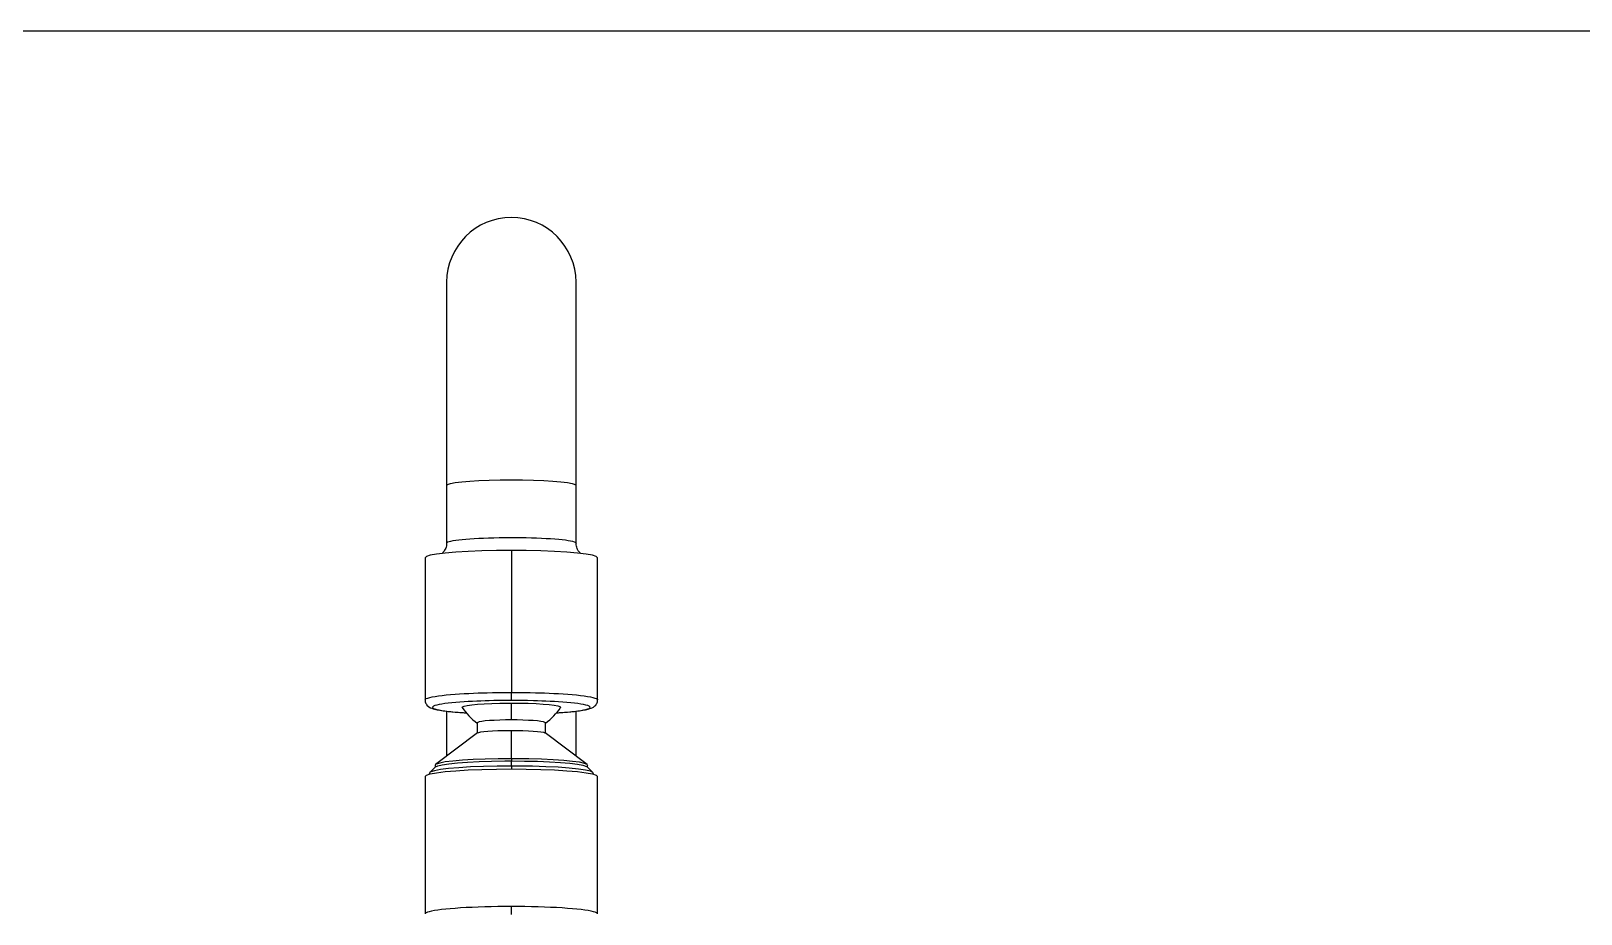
# Model space of a CAD drawing. Extents: x -36 to 357, y 137 to 237.
# Drawn here: x 42.0297 to 42.2181, y 152.8391 to 152.9463 of the extents above; entities that cross this region are included whole.
import ezdxf

# ---------------------------------------------------------------- set-up
doc = ezdxf.new("R2010")
doc.units = 0
doc.header["$LTSCALE"] = 0.01
doc.layers.get('0').update_dxf_attribs({"linetype": 'CONTINUOUS'})
doc.layers.add('01', color=1, linetype='CONTINUOUS')
doc.layers.add('ARQ-SMB-1_025', color=1, linetype='CONTINUOUS')
doc.styles.add('FNDE Texto Cota 0025', font='verdana.ttf', dxfattribs={"height": 0.04})
doc.dimstyles.new('FNDE 1-0025', dxfattribs={"dimscale": 5, "dimtxt": 0.04, "dimasz": 0.0035, "dimexe": 0.15, "dimexo": 0.15, "dimgap": 0.0025, "dimtad": 1, "dimzin": 1, "dimdsep": 46, "dimtxsty": 'FNDE Texto Cota 0025', "dimblk": 'tic', "dimcen": 0.015, "dimdle": 0.15, "dimse1": 1, "dimse2": 1, "dimclrd": 251, "dimclre": 251, "dimclrt": 256, "dimaunit": 1, "dimadec": 3, "dimazin": 0, "dimtfac": 1, "dimtix": 1, "dimtmove": 2, "dimatfit": 3, "dimfxl": 0.15, "dimtvp": 1, "dimtolj": 1, "dimtzin": 0, "dimarcsym": 0})

# ---------------------------------------------------------------- blocks, each defined once
blk = doc.blocks.new('A$C093F1C31')
at = {"layer": '01', "ltscale": 10}
for p, q in [((0.008224389879615046, 0.3994484823730176), (0.008224389879615046, 0.358324659539214)), ((0.03442938987973321, 0.358324659539214), (0.03442938987973321, 0.3994484823730176)), ((0.008224389879615046, 0.358324659539214), (0.008224389879615046, 0.3466353840762757)), ((0.03442938987973321, 0.3466353840762757), (0.03442938987973321, 0.358324659539214)), ((0.003845881281449692, 0.3436465342078812), (0.003845888591968105, 0.314889662100633)), ((0.02132673380219785, 0.3451522871613619), (0.02132673380219785, 0.3163954153834965)), ((0.0388075790124276, 0.314889662100633), (0.038807586324765, 0.3436465342078812)), ((0.02132673380219785, 0.3147596503863639), (0.02132673380219785, 0.3163954176573611)), ((0.02132673380219785, 0.3108168520698626), (0.02132673380219785, 0.3142446195783606)), ((0.008224389879615046, 0.3125913915230605), (0.008224389879615046, 0.3034777349696789)), ((0.03442938987973321, 0.3034774998160721), (0.03442938987973321, 0.3125914308598787)), ((0.01447020744126348, 0.308182884460745), (0.00598856507713208, 0.3017934254577028)), ((0.01442436722754792, 0.3102223010538907), (0.01442437085825077, 0.3081483544773391)), ((0.02132673380219785, 0.302970422170862), (0.02132673380219785, 0.3087090299958639)), ((0.03666490252908261, 0.3017934254577028), (0.02818326016495121, 0.308182884460745)), ((0.02822909674796392, 0.3081483544773391), (0.02822910037866677, 0.3102223010538907)), ((0.005886027842279873, 0.3016404055874453), (0.005886015205760486, 0.3012462995781533)), ((0.02132673380219785, 0.302970422170862), (0.02132673380219785, 0.3025187283108615)), ((0.02132673380219785, 0.3014871721398613), (0.02132673380219785, 0.3025187283108615)), ((0.02132673380219785, 0.3014871721398613), (0.02132673380219785, 0.3008877471828626)), ((0.0367674524004542, 0.3012462995781533), (0.03676743976393482, 0.3016404055874453)), ((0.003845879553409759, 0.2993819941143627), (0.003845879553409759, 0.2715284705590726)), ((0.004752608600028907, 0.3000595208097714), (0.004752610935611301, 0.299856697976562)), ((0.005945591670752037, 0.3013054320036659), (0.004816560176550411, 0.3001848154927558)), ((0.03783690742784529, 0.3001848154927558), (0.03670787593546265, 0.3013054320036659)), ((0.03790085667060339, 0.299856697976562), (0.03790085900436679, 0.3000595208097714)), ((0.03880758805280493, 0.2715284705590726), (0.03880758805280493, 0.2993819941143627)), ((0.02132673380219785, 0.2713984553103614), (0.02132673380219785, 0.2730342225813622))]:
    blk.add_line(p, q, dxfattribs=at)
for points in [[(0.008224389879615046, 0.358324659539214, 0), (0.008423446293818415, 0.3585206412307969, 0), (0.009014567309350241, 0.3587106681178973, 0), (0.009979792013837141, 0.3588889663297508, 0), (0.01128979254099249, 0.359050118365456, 0), (0.01290476519170625, 0.3591892277019895, 0), (0.0147756398346246, 0.3593020675725853, 0), (0.0168455708953843, 0.3593852093948975, 0), (0.01905166456344887, 0.3594361269467505, 0), (0.02132688980236708, 0.3594532731241067, 0), (0.02360211504310428, 0.359436126949042, 0), (0.02580820872026379, 0.359385209399413, 0), (0.02787813979011844, 0.3593020675791898, 0), (0.0297490144494077, 0.3591892277104805, 0), (0.03136398711831134, 0.3590501183755741, 0), (0.03267398766911356, 0.3588889663411905, 0), (0.03363921239724732, 0.3587106681303105, 0), (0.034230333438245, 0.3585206412438069, 0), (0.03442938987973321, 0.358324659552423, 0)], [(0.00822438986506313, 0.3466351088822215, 0), (0.00822385693572869, 0.3465799763304105, 0), (0.008206710772356018, 0.3463167546195791, 0), (0.008166514979166095, 0.3460609888178432, 0), (0.008105152171992813, 0.3458155637806293, 0), (0.00802502925398585, 0.3455832342797152, 0), (0.007929175068056793, 0.3453666918991303, 0), (0.007821324248652672, 0.3451684863408815, 0), (0.007705851898208493, 0.3449907549077835, 0), (0.007587416044771089, 0.3448347870288586, 0), (0.007470312910299981, 0.3447006204788892, 0), (0.007357825916187721, 0.344586967669116, 0), (0.007309104046726134, 0.3445417728607261, 0)], [(0.008224389881434035, 0.3466354063748653, 0), (0.008230358344007982, 0.3466694456778896, 0), (0.0083125188248232, 0.346766064629449, 0), (0.008482699015075923, 0.3468583825944407, 0), (0.008743083397348528, 0.3469497947965898, 0), (0.009099516486458015, 0.3470409328185831, 0), (0.009548329746394302, 0.34712976269034, 0), (0.0100636732440762, 0.3472120244165566, 0), (0.01066065537634131, 0.3472908595443549, 0), (0.01134721822563733, 0.3473666974149765, 0), (0.01211208397580776, 0.3474377233127299, 0), (0.01291448970914644, 0.34750065441456, 0), (0.01378076438595599, 0.3475580244053695, 0), (0.01472005223877204, 0.3476100119799987, 0), (0.01571473766671261, 0.3476552262725612, 0), (0.01671374047873542, 0.3476917317456554, 0), (0.01775164180071442, 0.3477211685682065, 0), (0.01883775707756286, 0.3477434446421697, 0), (0.01995011894905474, 0.3477577497610405, 0), (0.02103308884761645, 0.3477637138902274, 0), (0.02212560131556529, 0.3477618987660804, 0), (0.02323609276027128, 0.3477519518810155, 0), (0.02434072070900584, 0.3477337350325556, 0), (0.02538556105537282, 0.3477084854075159, 0), (0.0264095121747232, 0.3476756229781479, 0), (0.02741918030005763, 0.347634574569895, 0), (0.02839153590502974, 0.347585889565579, 0), (0.02928044887630676, 0.3475322728899926, 0), (0.03012039592431393, 0.3474720681450307, 0), (0.03091540830791928, 0.3474045461102335, 0), (0.0316458658544434, 0.3473308818149903, 0), (0.03227863325446378, 0.3472549429623086, 0), (0.03283987857503234, 0.3471741835300435, 0), (0.03333060360091622, 0.3470878004659212, 0), (0.03373680953700386, 0.3469974619702398, 0), (0.03404209164364147, 0.3469077624700461, 0), (0.03426135908375727, 0.3468155533638537, 0), (0.03439247122878442, 0.346720048305599, 0), (0.03442938987609523, 0.3466353610711543, 0)], [(0.03534416087677528, 0.3445422385428429, 0), (0.03525185575017531, 0.3446299098126744, 0), (0.0351300944112154, 0.3447595798071674, 0), (0.03500502969654917, 0.3449126899732065, 0), (0.03488006922816567, 0.3450915963082366, 0), (0.03476037256223208, 0.3452966772616328, 0), (0.03465221298029064, 0.3455255090602591, 0), (0.03456161182475626, 0.3457731201865073, 0), (0.03449304489913629, 0.3460333067371799, 0), (0.03444897696863336, 0.3463000593749825, 0), (0.03443017125209735, 0.3465682954142295, 0), (0.03442938987973321, 0.3466354171924486, 0)], [(0.02132673380219785, 0.3451522871613619, 0), (0.01829121562877845, 0.3451294113912695, 0), (0.01534793013888702, 0.3450614791496811, 0), (0.0125863075718371, 0.344950554523372, 0), (0.0100902584308642, 0.3448000079009539, 0), (0.007935623903904343, 0.3446144135653384, 0), (0.006187871473230189, 0.3443994107064512, 0), (0.004900105710476055, 0.3441615320773153, 0), (0.004111454725716612, 0.3439080054996495, 0), (0.003845881281449692, 0.3436465342501727, 0)], [(0.038807586324765, 0.3436465342079025, 0), (0.03854201296417159, 0.3439080054580188, 0), (0.03775336206308566, 0.3441615320375888, 0), (0.03646559637854807, 0.3443994106698405, 0), (0.03471784401699551, 0.3446144135329554, 0), (0.0325632095518813, 0.3448000078737827, 0), (0.03006716046002111, 0.3449505545022369, 0), (0.02730553792753199, 0.3450614791352251, 0), (0.02436225245946844, 0.3451294113839296, 0), (0.02132673429332499, 0.3451522871613619, 0)], [(0.003845873323371052, 0.3148896640346344, 0), (0.003859039359667804, 0.3146859556870893, 0), (0.003897152992067277, 0.3144895666244345, 0), (0.003957269474994973, 0.3143045571702174, 0), (0.004035567515529692, 0.3141340279329299, 0), (0.004127753805732937, 0.313979965255335, 0), (0.004229460058922996, 0.3138432539390905, 0), (0.004615806843503378, 0.3134870302254598, 0), (0.004943931151501602, 0.313294566495621, 0), (0.005194656218009186, 0.3131879624442817, 0), (0.005473056957271183, 0.3130922493584762, 0), (0.005791174680780387, 0.3130018510061703, 0), (0.00628368102843524, 0.3128879937287365, 0), (0.006861707217467483, 0.3127804686460394, 0), (0.007531594761530869, 0.3126786960101668, 0), (0.008286264670459786, 0.3125835942006567, 0), (0.00909501249952882, 0.3124970626868837, 0), (0.009944014036591398, 0.3124191705634374, 0), (0.009992913459427655, 0.3124150266012009, 0)], [(0.003845888591968105, 0.314889662100633, 0), (0.003906480777004617, 0.3150149240231173, 0), (0.004087003699169145, 0.3151388900994796, 0), (0.004383760751807131, 0.3152603088518333, 0), (0.00479079914293834, 0.3153780142284077, 0), (0.005300201837599161, 0.3154909608858247, 0), (0.005902458617129014, 0.3155982514474047, 0), (0.006586885121578234, 0.3156991545656211, 0), (0.007342057635469246, 0.3157931135085619, 0), (0.008156233985573635, 0.3158797458321381, 0), (0.00901773628720548, 0.3159588353583125, 0), (0.009915278176777065, 0.316030318101852, 0), (0.01083822667533241, 0.3160942639667113, 0), (0.01177679554712086, 0.3161508559991155, 0), (0.01272217268888198, 0.3162003687913462, 0), (0.01366658814913535, 0.3162431473392822, 0), (0.01460333179966256, 0.3162795873255746, 0), (0.01552673082551337, 0.3163101174742877, 0), (0.01643209714347904, 0.3163351843332336, 0), (0.01748947509804566, 0.3163586887592338, 0), (0.01851051636003831, 0.3163757456721541, 0), (0.0194917279513902, 0.3163870953514305, 0), (0.0204308691991173, 0.3163934357753355, 0), (0.02132673380219785, 0.3163954144248606, 0)], [(0.02132673380219785, 0.3147596305938585, 0), (0.02047653181580245, 0.3147576807999357, 0), (0.01962933793402044, 0.3147518383093946, 0), (0.01873077521304367, 0.3147413377358532, 0), (0.01778723730785714, 0.3147254229570713, 0), (0.01685523238666065, 0.3147046073186814, 0), (0.01599494347465225, 0.3146807067922737, 0), (0.01515279874547559, 0.3146526799554792, 0), (0.01432879820094968, 0.314620526808298, 0), (0.01343438804906327, 0.3145799150218274, 0), (0.01257310366781894, 0.3145345774917203, 0), (0.01174494505539769, 0.3144845142179697, 0), (0.01087527017261891, 0.3144241471158828, 0), (0.01005855758558027, 0.3143588226795977, 0), (0.009294807292462792, 0.3142885409091178, 0), (0.008546754213966778, 0.314208909571235, 0), (0.007857579619667376, 0.3141230859431055, 0), (0.007235867997223977, 0.3140313813635665, 0), (0.006683696303298348, 0.3139329771043791, 0), (0.006218976859599934, 0.3138298559666666, 0), (0.005848459672051831, 0.3137226534847386, 0), (0.005577025731327012, 0.3136115693198036, 0), (0.005412343232819694, 0.31349841470076, 0), (0.005357085890864255, 0.3133840487144148, 0), (0.005412297399743693, 0.3132697457720077, 0), (0.005576890354859643, 0.3131565896934383, 0), (0.005848459672051831, 0.3130454439440911, 0), (0.006218758069735486, 0.3129383002382156, 0), (0.00668340355696273, 0.3128351751473488, 0), (0.007235867997223977, 0.3127367160652668, 0), (0.007857224736653734, 0.312645061478257, 0), (0.008546333576305187, 0.3125592345141683, 0), (0.009294807292462792, 0.3124795565197118, 0), (0.01005804345550132, 0.3124093158216148, 0), (0.01087475604435895, 0.3123439913853332, 0), (0.01174494505539769, 0.3122835832108564, 0), (0.01217084143718239, 0.3122569944779983, 0)], [(0.01135319266177248, 0.313333695558498, 0), (0.01140319839578297, 0.3134836406164681, 0), (0.01175472573049774, 0.313630559707331, 0), (0.01239709368383046, 0.3137699887688825, 0), (0.01331078423208965, 0.3138976913196814, 0), (0.01446803534963692, 0.3140097871823642, 0), (0.01583368454703304, 0.3141028703808963, 0), (0.017366237265378, 0.3141741126294129, 0), (0.01901912766697933, 0.3142213492682586, 0), (0.02074213351079379, 0.3142431450360768, 0), (0.02132673380219785, 0.3142446195783606, 0)], [(0.02132673380219785, 0.3163954144248606, 0), (0.0222225984052784, 0.3163934357753355, 0), (0.02316173965482449, 0.3163870953514305, 0), (0.02414295124617638, 0.3163757456721541, 0), (0.02516399250816903, 0.3163586887592338, 0), (0.02622137046273565, 0.3163351843332336, 0), (0.02712673677888233, 0.3163101174742877, 0), (0.02805013580655213, 0.3162795873255746, 0), (0.02898687945707934, 0.3162431473392822, 0), (0.02993129491733271, 0.3162003687913462, 0), (0.03087667205909383, 0.3161508559991155, 0), (0.03181524092906329, 0.3160942639667113, 0), (0.03273818942761864, 0.316030318101852, 0), (0.03363573131719022, 0.3159588353583125, 0), (0.03449723361882207, 0.3158797458321381, 0), (0.03531140997074544, 0.3157931135085619, 0), (0.03606658248463646, 0.3156991545656211, 0), (0.03675100898908568, 0.3155982514474047, 0), (0.03735326576861553, 0.3154909608858247, 0), (0.03786266846145736, 0.3153780142284077, 0), (0.03826970685258857, 0.3152603088518333, 0), (0.03856646390704555, 0.3151388900994796, 0), (0.03874698682921007, 0.3150149240231173, 0), (0.0388075790124276, 0.3148896621341137, 0)], [(0.03048255552130286, 0.3122569931747563, 0), (0.030908522550817, 0.3122835832108564, 0), (0.03177819743177679, 0.3123439503129433, 0), (0.03259491002063442, 0.3124092747492284, 0), (0.03335866031193291, 0.3124795565197118, 0), (0.03410671339224791, 0.3125591878575662, 0), (0.03479588798472832, 0.3126450114856709, 0), (0.03541759960899071, 0.3127367160652668, 0), (0.03596977130291634, 0.3128351203244044, 0), (0.03643449074661476, 0.312938241462156, 0), (0.03680500793234387, 0.3130454439440911, 0), (0.03707644187488768, 0.3131565281090261, 0), (0.037241124373395, 0.3132696827280554, 0), (0.03729638171535044, 0.3133840487144148, 0), (0.037241170206471, 0.3134983516568077, 0), (0.03707657725135505, 0.3136115077353736, 0), (0.03680500793234387, 0.3137226534847386, 0), (0.0364347095364792, 0.3138297971906141, 0), (0.03597006404925196, 0.3139329222814808, 0), (0.03541759960899071, 0.3140313813635665, 0), (0.03479624286956096, 0.3141230359505727, 0), (0.0341071340299095, 0.3142088629147679, 0), (0.03335866031193291, 0.3142885409091178, 0), (0.03259542414707539, 0.3143587816073321, 0), (0.03177871156003675, 0.3144241060436173, 0), (0.030908522550817, 0.3144845142179697, 0), (0.03008094927463389, 0.3145345467869518, 0), (0.02921966489338956, 0.3145798843170624, 0), (0.02832466940526501, 0.314620526808298, 0), (0.0275013023892825, 0.3146526588260876, 0), (0.02665915766010585, 0.3146806856628821, 0), (0.02579823521773505, 0.3147046073186814, 0), (0.02463217890544911, 0.314729847418608, 0), (0.02344659856862563, 0.314747457302893, 0), (0.02238940027018543, 0.3147565851160579, 0), (0.02132673380219785, 0.3147596305938585, 0)], [(0.02132673380219785, 0.3142446195783606, 0), (0.02306159363979532, 0.3142315456145504, 0), (0.02474374063785945, 0.3141927209688937, 0), (0.0263220636134065, 0.3141293253085884, 0), (0.02774860602221452, 0.3140432848786823, 0), (0.02898002309302683, 0.3139372139740786, 0), (0.02997889884500182, 0.3138143355055192, 0), (0.03071488294153824, 0.3136783830730607, 0), (0.03116561287970399, 0.313533487522534, 0), (0.03131739345735696, 0.3133840514318962, 0), (0.03130027494444221, 0.313333695558498, 0)], [(0.03266011666528357, 0.312414989682825, 0), (0.03270945356962329, 0.3124191705634374, 0), (0.03355845510668587, 0.3124970626868837, 0), (0.0343672029357549, 0.3125835942006567, 0), (0.03512187284286483, 0.3126786960101668, 0), (0.03579176038874721, 0.3127804686460394, 0), (0.03636978657777945, 0.3128879937287365, 0), (0.0368622929254343, 0.3130018510061703, 0), (0.03721323404352006, 0.3131026018325471, 0), (0.03751567707149661, 0.3132100698093119, 0), (0.03780778134932916, 0.3133448964323051, 0), (0.03794691168695863, 0.3134263875644265, 0), (0.03810050031097489, 0.3135330675553654, 0), (0.03826248315090197, 0.313670353987817, 0), (0.03842400754729169, 0.3138432539390905, 0), (0.03852571380048175, 0.313979965255335, 0), (0.038617900090685, 0.3141340279329299, 0), (0.03869619813121972, 0.3143045571702174, 0), (0.03875631461414741, 0.3144895666244345, 0), (0.03879442824654689, 0.3146859556870893, 0), (0.03880759428102465, 0.3148896640346344, 0)], [(0.02132673380219785, 0.3108168520698626, 0), (0.02012815043053706, 0.3108078195040491, 0), (0.01896598540588457, 0.3107809962565398, 0), (0.01787555052760581, 0.3107371973381419, 0), (0.01688997810379078, 0.3106777535568135, 0), (0.01603921425885346, 0.3106044710817528, 0), (0.01534910901682451, 0.3105195765638697, 0), (0.01484063087627874, 0.3104256494801092, 0), (0.01452922969292558, 0.3103255437573651, 0), (0.01442436722754792, 0.3102223010573404, 0)], [(0.02822910037866677, 0.3102223010538907, 0), (0.02812423792056506, 0.3103255437539687, 0), (0.02781283674266888, 0.3104256494768691, 0), (0.02730435860939906, 0.3105195765608819, 0), (0.02661425337464607, 0.3106044710791096, 0), (0.02576348953152774, 0.3106777535545966, 0), (0.02477791711316968, 0.3107371973364188, 0), (0.02368748223670991, 0.3107809962553603, 0), (0.0225253172156954, 0.3108078195034487, 0), (0.02132673384403461, 0.3108168520698626, 0)], [(0.01447017522332317, 0.30818286049427, 0), (0.01471219463564921, 0.3082843791535126, 0), (0.0151551934723102, 0.3083807354914931, 0), (0.01578571143909357, 0.3084690017696623, 0), (0.01658459056307038, 0.3085464960618438, 0), (0.01752755730922217, 0.3086108637432012, 0), (0.01858596011152258, 0.3086601490343206, 0), (0.01972763993398985, 0.3086928544265852, 0), (0.02091790741360455, 0.3087079861832045, 0), (0.02132673380219785, 0.3087090299958639, 0)], [(0.02132673380219785, 0.3087090299958639, 0), (0.02252531654630729, 0.3086999974348004, 0), (0.02368748095796036, 0.3086731742014024, 0), (0.02477791526325746, 0.3086293753060474, 0), (0.02576348716684151, 0.3085699315559829, 0), (0.02661425056612643, 0.3084966491194692, 0), (0.02730435544617649, 0.3084117546462473, 0), (0.02781283331569284, 0.3083178276118943, 0), (0.02812423433897493, 0.3082177219418085, 0), (0.02818329238289152, 0.30818286049427, 0)], [(0.02132673380219785, 0.3014871721398613, 0), (0.0184486671751074, 0.3014654829300731, 0), (0.01565804914571345, 0.3014010743163666, 0), (0.01303967123021721, 0.3012959033218614, 0), (0.01067309151585505, 0.3011531655139876, 0), (0.008630217327663559, 0.3009771979087681, 0), (0.006973120363909402, 0.3007733471928091, 0), (0.005752150680564228, 0.3005478072669163, 0), (0.00500440682117187, 0.3003074310475569, 0), (0.0048165604530368, 0.3001848157613125, 0)], [(0.005988571974739898, 0.301793430587459, 0), (0.005886027842279873, 0.3016404055851076, 0)], [(0.005945531414909055, 0.3013053730772377, 0), (0.006414399478671839, 0.3015336662190862, 0), (0.007336371270866948, 0.3017514779436077, 0), (0.008683433146870811, 0.3019521901518232, 0), (0.01041465531125141, 0.3021297043048961, 0), (0.01247743545718549, 0.3022786267251512, 0), (0.01480909705242084, 0.3023944324802414, 0), (0.01733879374296521, 0.3024736028709221, 0), (0.01998966197243135, 0.3025137323449556, 0), (0.02132673380219785, 0.3025187283108615, 0)], [(0.02132673380219785, 0.302970422170862, 0), (0.01864548336197913, 0.3029502161746649, 0), (0.01604570135532413, 0.3028902121350292, 0), (0.0136063808495237, 0.3027922332443325, 0), (0.01140163935815508, 0.3026592565415598, 0), (0.009498466835793806, 0.3024953224565046, 0), (0.00795469021795725, 0.3023054120433564, 0), (0.006817216375566204, 0.3020952956338689, 0), (0.006120606874901569, 0.3018713575087801, 0), (0.005988571974739898, 0.301793430587459, 0)], [(0.0366648956296558, 0.301793430587459, 0), (0.03612337677077448, 0.3020205275201491, 0), (0.03513226940413006, 0.3022360745285155, 0), (0.03372168782880181, 0.3024335223258348, 0), (0.03193449184982455, 0.3026068715607408, 0), (0.02982498451274296, 0.3027508551044846, 0), (0.02745726212924637, 0.3028610980899913, 0), (0.0249032667488791, 0.3029342508399466, 0), (0.02224060022308549, 0.3029680906450842, 0), (0.02132673380219785, 0.302970422170862, 0)], [(0.02132673380219785, 0.3025187283108615, 0), (0.0240079867598979, 0.3024985222957142, 0), (0.02660777120399871, 0.3024385181998142, 0), (0.0290470939980878, 0.3023405392172336, 0), (0.03125183755764738, 0.3022075623897571, 0), (0.03315501186443726, 0.3020436281509724, 0), (0.03469878993018938, 0.3018537175597302, 0), (0.0358362648403272, 0.3016436009532057, 0), (0.03653287499582802, 0.3014196626181125, 0), (0.03670793618948665, 0.3013053730772377, 0)], [(0.03783690715317789, 0.3001848157613125, 0), (0.037333495411076, 0.3004298645094465, 0), (0.03634372631859151, 0.3006636605950916, 0), (0.03489767351129558, 0.3008791002425397, 0), (0.03303927457272948, 0.3010696374271831, 0), (0.03082499601259769, 0.3012294827731097, 0), (0.02832211756140168, 0.3013537794604133, 0), (0.02560668791738863, 0.3014387507971747, 0), (0.02276121403519937, 0.3014818149723482, 0), (0.02132673380219785, 0.3014871721398613, 0)], [(0.0366648956296558, 0.301793430587459, 0), (0.03676743976393482, 0.3016404055851076, 0)], [(0.003845879553409759, 0.2993819941143627, 0), (0.004111453006771626, 0.2996434653897566, 0), (0.004900104051557719, 0.2998969919928243, 0), (0.006187869925270206, 0.3001348706460689, 0), (0.007935622514196439, 0.3003498735270433, 0), (0.01009025724124513, 0.3005354678820495, 0), (0.01258630661868665, 0.3006860145205721, 0), (0.01534792945312802, 0.3007969391592127, 0), (0.01829121522860078, 0.300864871408983, 0), (0.02132673370033444, 0.3008877471828626, 0)], [(0.004752608600028907, 0.3000595208106773, 0), (0.0048165604530368, 0.3001848157613125, 0)], [(0.02132673380219785, 0.3008877471828626, 0), (0.02436225227575051, 0.3008648714105107, 0), (0.02730553805849922, 0.3007969391622254, 0), (0.03006716089657857, 0.3006860145249775, 0), (0.03256321028675302, 0.3005354678877126, 0), (0.03471784502471564, 0.3003498735337899, 0), (0.03646559762819379, 0.3001348706537001, 0), (0.03775336351827718, 0.2998969920011021, 0), (0.03854201458125317, 0.2996434653984359, 0), (0.03880758805280493, 0.2993819941231735, 0)], [(0.03783690715317789, 0.3001848157613125, 0), (0.03790085900436679, 0.3000595208106773, 0)], [(0.02132673380219785, 0.2730342236278993, 0), (0.01995520178570587, 0.2730295818936916, 0), (0.01859212571980606, 0.2730156853089412, 0), (0.01724590942103532, 0.2729926195507062, 0), (0.01592485276341904, 0.2729605268270632, 0), (0.01463710049756628, 0.2729196050003218, 0), (0.01339059204656223, 0.2728701063671508, 0), (0.01219301254786842, 0.2728123361030867, 0), (0.01105174547774368, 0.2727466503810163, 0), (0.009973827127396362, 0.272673454175262, 0), (0.008965903221906046, 0.2725931987647634, 0), (0.008034187947487226, 0.2725063789508226, 0), (0.007184425638115499, 0.2724135300064603, 0), (0.006421855361622875, 0.2723152243762925, 0), (0.005751178618083941, 0.2722120681472227, 0), (0.005176530350581743, 0.2721046973117041, 0), (0.00470145345752826, 0.2719937738466349, 0), (0.004328876948420657, 0.2718799816320754, 0), (0.004061097877638531, 0.2717640222348585, 0), (0.003899767192706349, 0.2716466105832325, 0), (0.003845879553409759, 0.2715284705709742, 0)], [(0.03880758805280493, 0.2715284705709742, 0), (0.03875370041168935, 0.2716466105832325, 0), (0.03859236972857616, 0.2717640222348585, 0), (0.03832459065779403, 0.2718799816320718, 0), (0.03795201414686744, 0.2719937738466349, 0), (0.03747693725381396, 0.2721046973117041, 0), (0.03690228898813075, 0.2722120681472227, 0), (0.03623161224277283, 0.2723152243762925, 0), (0.0354690419662802, 0.2724135300064603, 0), (0.03461927965872746, 0.2725063789508226, 0), (0.03368756438248965, 0.2725931987647634, 0), (0.03267964047699934, 0.272673454175262, 0), (0.03160172212847101, 0.2727466503810163, 0), (0.03046045505834627, 0.2728123361030867, 0), (0.02926287555965246, 0.2728701063671508, 0), (0.02801636710864841, 0.2729196050003218, 0), (0.02672861484279565, 0.2729605268270632, 0), (0.02540755818336038, 0.2729926195507062, 0), (0.02406134188458964, 0.2730156853089412, 0), (0.02269826582050882, 0.2730295818936916, 0), (0.02132673380219785, 0.2730342236278993, 0)]]:
    blk.add_polyline3d(points, dxfattribs=at)
for centre, radius, start, end in [((0.02132688988058362, 0.3994484823730176), 0.01310249999999999, 0, 180), ((0.01738240653139655, 0.4016794885084245), 0.08957036237736292, 265.2677294143308, 266.6647165010107), ((0.02138249428026029, 0.3200481728673132), 0.01206950195865427, 213.8013897544067, 234.7883163696274), ((0.0212709733259544, 0.3200481728673132), 0.01206950195865566, 305.2116836303725, 326.1986102455934), ((0.0252709730193601, 0.4016807754522915), 0.08957165231161403, 273.3352918507169, 274.7319779275091)]:
    blk.add_arc(centre, radius, start, end, dxfattribs=at)
blk = doc.blocks.new('tic')
at = {"color": 251}
for p, q in [((0, -1.000000000000021), (0, 0.9999999999999784)), ((-1.000000000000003, 0), (0.9999999999999964, 0))]:
    blk.add_line(p, q, dxfattribs=at)
blk.add_line((-0.6000000000000405, -0.600000000000044), (0.6000000000000334, 0.600000000000037))

msp = doc.modelspace()

# ---------------------------------------------------------------- block references
at = {"layer": '01', "ltscale": 10, "xscale": 0.6, "yscale": 0.6, "zscale": 0.6}
msp.add_blockref('A$C093F1C31', (42.07527481119774, 152.6761632610652, -2), dxfattribs=at)

# ---------------------------------------------------------------- leaders
at = {"layer": 'ARQ-SMB-1_025', "ltscale": 10}
msp.add_leader([(42.42956052087668, 152.7217893003905, -0.9815090857242499), (42.42956052087668, 152.94634977088, -0.9815090857242499), (41.85205198920639, 152.94634977088, -0.9815090857242499)], dimstyle='FNDE 1-0025', override={"dimlfac": 100, "dimclrd": 252, "dimclre": 252}, dxfattribs=at)

doc.saveas('drawing.dxf')
